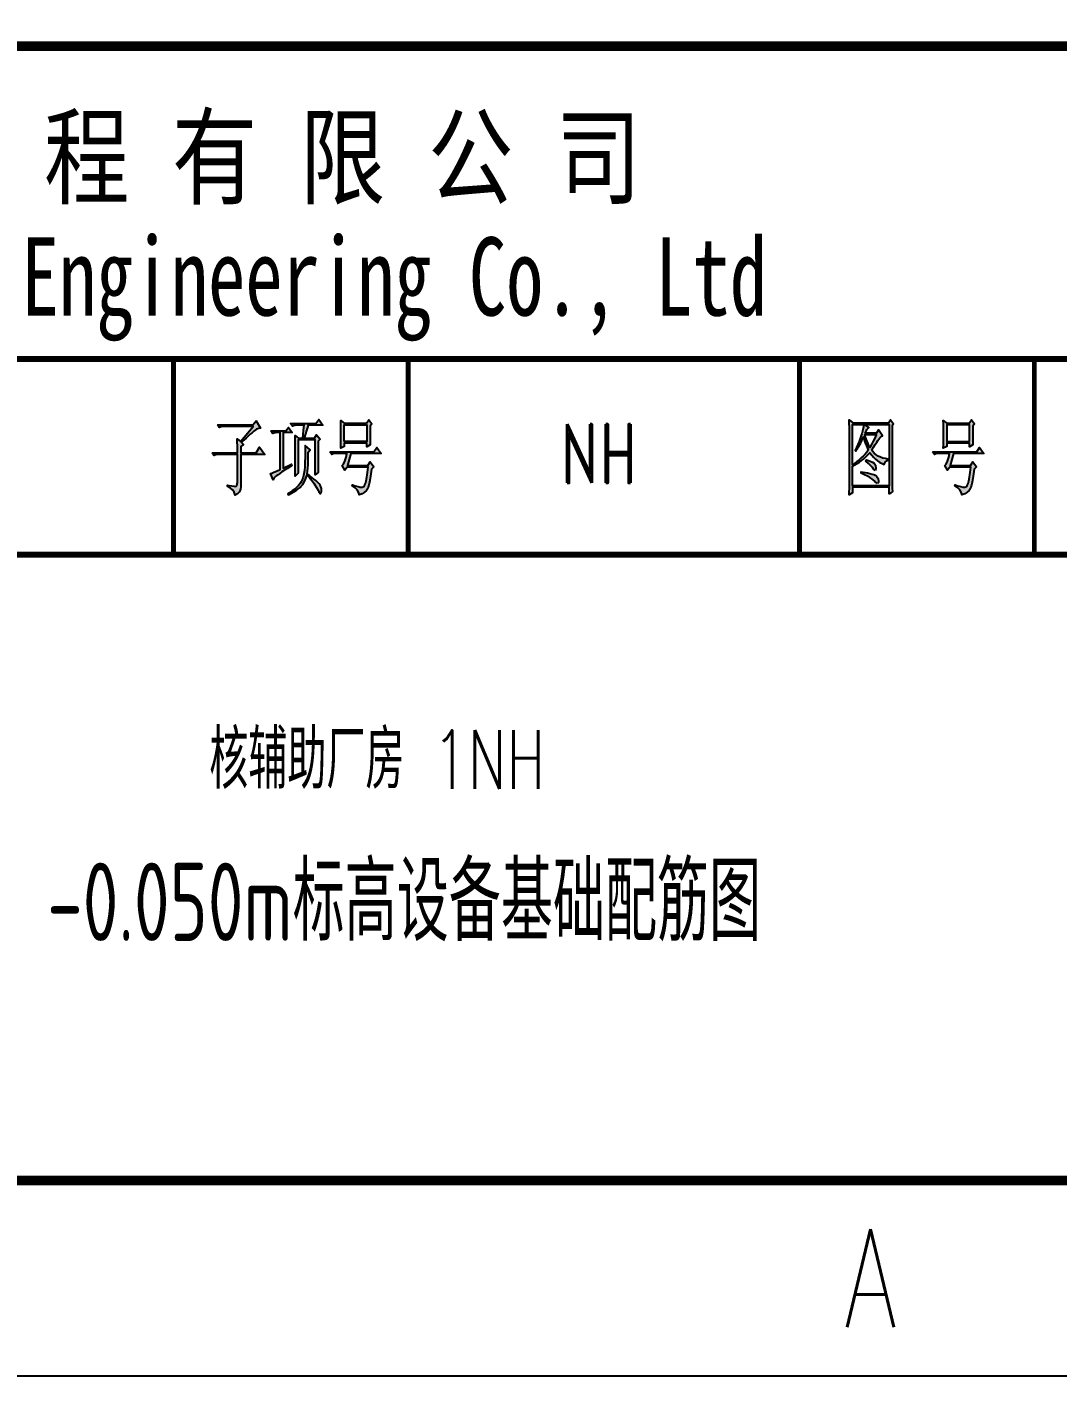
# Model space of a CAD drawing. Extents: x -383207 to 558143, y -95136 to 11777.
# Drawn here: x 244258 to 246891, y -93974 to -90524 of the extents above; entities that cross this region are included whole.
import ezdxf
from ezdxf.enums import TextEntityAlignment as Align

# ---------------------------------------------------------------- set-up
doc = ezdxf.new("R2010")
doc.units = 0
doc.linetypes.add('CONTINOUS', pattern=[0])
doc.layers.get('0').update_dxf_attribs({"linetype": 'CONTINUOUS'})
for name, color, linetype in [('1', 7, 'CONTINUOUS'), ('DIM', 3, 'CONTINUOUS'), ('TK', 4, 'CONTINUOUS'), ('图框', 4, 'CONTINOUS')]:
    doc.layers.add(name, color=color, linetype=linetype)
doc.styles.add('HZ', font='TXT.shx', dxfattribs={"width": 0.7, "bigfont": 'hz.shx'})
doc.styles.add('RH', font='romans.shx', dxfattribs={"width": 0.7, "bigfont": 'hz.shx'})
doc.styles.add('romand', font='romand.shx', dxfattribs={"width": 0.7, "height": 200, "bigfont": 'OCHINESE.shx'})
doc.styles.add('TSSD_Dimension', font='Tssdeng.shx', dxfattribs={"width": 0.7, "bigfont": 'tssdchn.shx'})
doc.styles.add('宋体', font='', dxfattribs={"width": 0.7})
doc.styles.get('宋体').set_extended_font_data('SimSun')

# ---------------------------------------------------------------- blocks, each defined once
blk = doc.blocks.new('tk')
at = {"color": 4}
for p, q in [((719081, -99198.6), (678781, -99198.6)), ((719581, -99698.6), (677531, -99698.6))]:
    blk.add_line(p, q, dxfattribs=at)
at = {"color": 4, "style": 'HZ', "width": 0.7}
blk.add_text('A', height=250, dxfattribs=at).set_placement((716562.2, -99573.6), align=Align.CENTER)

msp = doc.modelspace()

# ---------------------------------------------------------------- hatches: boundary and pattern name
at = {"layer": '1'}
h = msp.add_hatch(color=2, dxfattribs=at)
h.paths.add_polyline_path([(244805.2, -91699.2), (244805.2, -91617.1), (244866.4, -91617.1), (244852.9, -91598.9), (244843.7, -91613.1), (244805.2, -91613.1), (244805.2, -91597.2), (244811.6, -91592.2), (244806.4, -91587.2), (244812.6, -91581.1), (244818.3, -91575.6), (244823.7, -91570.4), (244828.7, -91565.9), (244833.5, -91561.9), (244837.7, -91558.1), (244845.1, -91553.1), (244851, -91550.7), (244855.3, -91550.5), (244843.7, -91531.3), (244835.4, -91541.5), (244745.7, -91541.5), (244750.5, -91548.1), (244756.2, -91546.2), (244762.1, -91545.5), (244836.1, -91545.5), (244804.1, -91584.6), (244795.8, -91577.3), (244796.5, -91603.6), (244796.5, -91613.1), (244732.2, -91613.1), (244736.9, -91619.7), (244742.9, -91617.8), (244748.6, -91617.1), (244796.5, -91617.1), (244796.5, -91688), (244795, -91696.8), (244791.7, -91698.9), (244787.7, -91698.5), (244782, -91697.8), (244774.4, -91696.3), (244770.9, -91695.6), (244770.9, -91699.7), (244778.2, -91703.7), (244783.9, -91708.2), (244787.7, -91713.4), (244789.8, -91718.9), (244790.1, -91721.5), (244796.5, -91717.7), (244801.2, -91712.7), (244804.1, -91706.5)])
h.paths.add_polyline_path([(244951.6, -91579.6), (244994.5, -91579.6), (244994.5, -91669.8), (245002.8, -91663.1), (245002.6, -91653.9), (245002.1, -91636.3), (245002.1, -91583), (245007.5, -91578), (244998.1, -91567.3), (244992.8, -91575.6), (244966.5, -91575.6), (244969.8, -91564.7), (244972.7, -91555.7), (244975.1, -91548.3), (244977, -91542.6), (244977.2, -91542.2), (245014.4, -91542.2), (245004, -91527.9), (244996.4, -91538.1), (244932.1, -91538.1), (244936.9, -91544.8), (244942.8, -91542.9), (244948.5, -91542.2), (244966.5, -91542.2), (244966, -91548.3), (244965.3, -91556.4), (244964.1, -91566.4), (244963.2, -91575.6), (244952.1, -91575.6), (244943.3, -91569), (244943.5, -91577.3), (244943.8, -91585.8), (244943.8, -91603.6), (244944, -91612.8), (244944, -91632.1), (244943.8, -91641.8), (244943.8, -91650.8), (244943.5, -91659.3), (244943.5, -91667.4), (244943.3, -91673.1), (244951.6, -91665.5)])
h.paths.add_polyline_path([(244923.8, -91652.9), (244932.6, -91647.2), (244935.2, -91645.6), (244934, -91642.3), (244912.9, -91652.2), (244912.9, -91561.4), (244936.4, -91561.4), (244926.9, -91548.1), (244920, -91557.1), (244882.1, -91557.1), (244886.8, -91563.8), (244892.5, -91561.9), (244898.5, -91561.4), (244905.3, -91561.4), (244905.3, -91655.5), (244896.3, -91659.8), (244889.4, -91662.9), (244884.2, -91665), (244880.9, -91666.2), (244880.4, -91666.4), (244887.3, -91682.1), (244890.4, -91676.9), (244894.4, -91673.1), (244896.6, -91671.4), (244899.9, -91669.1), (244904.1, -91666), (244909.6, -91662.2), (244916.2, -91657.9)])
h.paths.add_polyline_path([(244973.2, -91672.1), (244974.1, -91666.9), (244975.1, -91660.3), (244975.8, -91652.7), (244976.5, -91643.7), (244976.7, -91633.7), (244977, -91622.8), (244977.2, -91611.4), (244982.4, -91605.5), (244968.9, -91594.6), (244969.1, -91604.1), (244969.1, -91622.1), (244968.7, -91639.6), (244968.4, -91647.9), (244967.5, -91658.1), (244965.8, -91667.2), (244963.9, -91675.2), (244961.3, -91682.3), (244959.2, -91687.3), (244956.1, -91691.8), (244952.5, -91696.3), (244948, -91701.1), (244942.6, -91705.8), (244936.4, -91710.6), (244929.5, -91715.3), (244925.3, -91718.1), (244926.9, -91720.5), (244934.3, -91716.7), (244940.7, -91712.9), (244946.4, -91709.1), (244951.6, -91705.6), (244956.1, -91701.8), (244958.5, -91699.7), (244963.2, -91694.2), (244967, -91687.8), (244970.3, -91680.4)])
h.paths.add_polyline_path([(244996.4, -91684.2), (244990.5, -91679.3), (244983.1, -91673.3), (244977.7, -91668.8), (244976.5, -91671.4), (244982.2, -91678.8), (244987.2, -91685.2), (244991.2, -91690.6), (244994, -91694.7), (244998.3, -91701.5), (245002.1, -91708.4), (245004.5, -91712.9), (245008.3, -91718.1), (245010.9, -91713.2), (245011.1, -91704.6), (245008.5, -91697.3), (245007.5, -91695.6), (245004.9, -91692.5), (245001.4, -91688.7)])
h.paths.add_polyline_path([(245135.1, -91573), (245135.1, -91544.8), (245139.7, -91538.9), (245131.6, -91528.9), (245126.4, -91537.2), (245068.7, -91537.2), (245060, -91530.5), (245060.2, -91539.1), (245060.4, -91547.9), (245060.4, -91583.9), (245060.2, -91592.7), (245060, -91601), (245060, -91601.5), (245068.7, -91597.2), (245068.7, -91588.9), (245126.8, -91588.9), (245126.8, -91598.1), (245135.6, -91592.9), (245135.4, -91588.2), (245135.4, -91581.5)])
h.paths.add_polyline_path([(245068.7, -91541.5), (245126.8, -91541.5), (245126.8, -91584.6), (245068.7, -91584.6)], flags=16)
h.paths.add_polyline_path([(245085.6, -91614.7), (245163.1, -91614.7), (245152.5, -91599.8), (245145.1, -91610.5), (245032.5, -91610.5), (245037.2, -91617.1), (245042.4, -91614.7), (245075.6, -91614.7), (245073.7, -91624.2), (245071.8, -91632.3), (245070.9, -91634.7), (245067.1, -91642), (245064, -91645.6), (245070.9, -91657.2), (245076.3, -91649.6), (245129.9, -91649.6), (245128.3, -91663.6), (245126.6, -91675.2), (245124.9, -91684.5), (245123.1, -91691.8), (245121.2, -91696.6), (245119.3, -91699.4), (245118.8, -91699.7), (245115.2, -91700.8), (245110.2, -91700.8), (245104.3, -91699.7), (245096.7, -91697.3), (245090.3, -91694.7), (245089.6, -91698), (245096.7, -91703), (245102.2, -91708.2), (245105.7, -91713.6), (245107.6, -91719.3), (245107.6, -91720.5), (245114.7, -91717.7), (245120, -91714.8), (245121.2, -91713.9), (245125.9, -91709.4), (245129.2, -91704.6), (245130.6, -91701.3), (245132.1, -91695.9), (245133.7, -91688.5), (245135.4, -91678.8), (245137, -91667.2), (245138.7, -91654.6), (245144.4, -91648.9), (245135.6, -91636.3), (245129.2, -91645.6), (245077.3, -91645.6)])
h = msp.add_hatch(color=2, dxfattribs=at)
h.paths.add_polyline_path([(246469.5, -91685.9), (246469.5, -91543.8), (246473, -91538.9), (246465, -91528.9), (246460.2, -91536.5), (246368.7, -91536.5), (246359.4, -91528.9), (246359.6, -91538.4), (246359.9, -91547.4), (246359.9, -91704.4), (246359.6, -91713.2), (246359.4, -91720.5), (246368.2, -91715.5), (246368.2, -91701.3), (246461.4, -91701.3), (246461.4, -91718.9), (246470.2, -91712.2), (246469.7, -91703.9), (246469.7, -91695.1)])
h.paths.add_polyline_path([(246368.2, -91647.2), (246374.1, -91644.2), (246379.8, -91640.8), (246385.5, -91637.3), (246391, -91633.2), (246396.2, -91629), (246401.4, -91624.2), (246406.6, -91619.3), (246411.6, -91614), (246412.3, -91613.1), (246417, -91619), (246421.8, -91624.5), (246426.8, -91629.4), (246432, -91633.7), (246437.4, -91637.5), (246443.4, -91640.6), (246448.6, -91643), (246451.2, -91637.3), (246456.7, -91633.2), (246459, -91632.3), (246459, -91629), (246451.9, -91628), (246445.5, -91626.6), (246439.3, -91624.5), (246433.6, -91621.6), (246428.4, -91618.3), (246423.7, -91614), (246419.2, -91609.3), (246417, -91606.4), (246422, -91598.9), (246426.3, -91592), (246430.1, -91585.8), (246432.7, -91581.3), (246437.4, -91574.9), (246442.4, -91570.6), (246444.6, -91569.7), (246434.6, -91554.7), (246429.4, -91563), (246400.2, -91563), (246403.5, -91555.7), (246404.7, -91553.8), (246409.5, -91548.8), (246398.3, -91540.5), (246461.4, -91540.5), (246461.4, -91697.3), (246368.2, -91697.3)], flags=16)
h.paths.add_polyline_path([(246390.2, -91665.5), (246390.2, -91662.2), (246405.9, -91664.5), (246412.5, -91666), (246418, -91667.4), (246422.7, -91668.8), (246426.3, -91670.5), (246429.6, -91673.1), (246433.6, -91679), (246434.6, -91686.4), (246434.1, -91689.2), (246431.5, -91691.8), (246426.3, -91687.3), (246425.3, -91685.9), (246422, -91682.8), (246417.5, -91679.5), (246412.1, -91676.2), (246405.9, -91672.6), (246398.5, -91669.1)], flags=0)
h.paths.add_polyline_path([(246368.2, -91643.9), (246368.2, -91540.5), (246397.1, -91540.5), (246396.4, -91546.7), (246394.5, -91554.7), (246391.7, -91564.5), (246390.2, -91569), (246387.6, -91576.8), (246384.6, -91584.6), (246381.5, -91592.2), (246378.1, -91599.8), (246374.6, -91607.2), (246376.3, -91608.8), (246380.3, -91602.6), (246384.3, -91596), (246388.1, -91589.1), (246391.9, -91581.8), (246395.2, -91574.2), (246396.2, -91572.3), (246398.1, -91579.9), (246400.7, -91587.7), (246403.8, -91595.5), (246407.1, -91603.6), (246408.3, -91606.4), (246404.5, -91611.4), (246400.2, -91616.4), (246395.5, -91621.4), (246390.5, -91626.4), (246385, -91631.1), (246379.3, -91635.6), (246373.2, -91640.4)], flags=16)
h.paths.add_polyline_path([(246401.9, -91634.7), (246402.6, -91631.3), (246405.9, -91632.3), (246413, -91634.9), (246418.7, -91637.3), (246423, -91639.6), (246427, -91644.9), (246427.5, -91652.9), (246425.6, -91658.4), (246421.8, -91654.6), (246418.7, -91650.8), (246414.4, -91646.1), (246408.7, -91640.8)], flags=0)
h.paths.add_polyline_path([(246412.3, -91599.8), (246409.2, -91594.3), (246405.9, -91587.7), (246402.8, -91579.9), (246399.5, -91570.6), (246398.3, -91567.3), (246429.4, -91567.3), (246425.8, -91575.6), (246422, -91583.2), (246418.5, -91590.1), (246414.7, -91596.5)], flags=16)
h.paths.add_polyline_path([(246675.3, -91573), (246675.3, -91544.8), (246679.8, -91538.9), (246671.8, -91528.9), (246666.5, -91537.2), (246608.9, -91537.2), (246600.1, -91530.5), (246600.4, -91539.1), (246600.6, -91547.9), (246600.6, -91583.9), (246600.4, -91592.7), (246600.1, -91601), (246600.1, -91601.5), (246608.9, -91597.2), (246608.9, -91588.9), (246667, -91588.9), (246667, -91598.1), (246675.8, -91592.9), (246675.6, -91588.2), (246675.6, -91581.5)])
h.paths.add_polyline_path([(246608.9, -91541.5), (246667, -91541.5), (246667, -91584.6), (246608.9, -91584.6)], flags=16)
h.paths.add_polyline_path([(246625.8, -91614.7), (246703.3, -91614.7), (246692.9, -91599.8), (246685.3, -91610.5), (246572.6, -91610.5), (246577.4, -91617.1), (246582.6, -91614.7), (246615.8, -91614.7), (246613.9, -91624.2), (246612, -91632.3), (246611, -91634.7), (246607.3, -91642), (246604.2, -91645.6), (246611, -91657.2), (246616.5, -91649.6), (246670.1, -91649.6), (246668.4, -91663.6), (246666.8, -91675.2), (246665.1, -91684.5), (246663.2, -91691.8), (246661.3, -91696.6), (246659.4, -91699.5), (246655.4, -91700.8), (246650.4, -91700.8), (246644.5, -91699.7), (246636.9, -91697.3), (246630.5, -91694.7), (246629.8, -91698), (246636.9, -91703), (246642.4, -91708.2), (246645.9, -91713.6), (246647.8, -91719.3), (246647.8, -91720.5), (246654.9, -91717.7), (246660.1, -91714.8), (246661.3, -91713.9), (246666.1, -91709.4), (246669.4, -91704.6), (246670.8, -91701.3), (246672.2, -91695.9), (246673.9, -91688.5), (246675.6, -91678.8), (246677.2, -91667.2), (246678.9, -91654.6), (246684.6, -91648.9), (246675.8, -91636.3), (246669.4, -91645.6), (246617.7, -91645.6)])

# ---------------------------------------------------------------- linework, layer by layer
msp.add_lwpolyline([(207382.7, -64273.5), (249432.7, -64273.5), (249432.7, -93973.5), (207382.7, -93973.5)], close=True)
at = {"layer": '1', "color": 2}
msp.add_line((248932.7, -93473.5), (239932.3, -93473.5), dxfattribs=at)
msp.add_line((248932.7, -93473.5), (239932.3, -93473.5), dxfattribs=at)
at = {"layer": '1', "color": 2, "const_width": 25}
for points in [[(239932.3, -93473.5), (248932.7, -93473.5), (248932.7, -86885.1), (239932.3, -86885.1)], [(239932.3, -90573.4), (248932.7, -90573.4), (248932.7, -93473.5), (239932.3, -93473.5)]]:
    msp.add_lwpolyline(points, close=True, dxfattribs=at)
at = {"layer": '1', "color": 2}
for points, const_width in [([(239932.3, -91373.4), (248932.7, -91373.4)], 15), ([(244632.5, -91373.4), (244632.5, -91873.5)], 12.5), ([(245232.5, -91373.4), (245232.5, -91873.5)], 12.5), ([(246232.6, -91373.4), (246232.6, -91873.5)], 12.5), ([(246832.6, -91373.4), (246832.6, -91873.5)], 12.5), ([(243032.4, -91873.5), (248932.7, -91873.5)], 15)]:
    msp.add_lwpolyline(points, dxfattribs=dict(at, const_width=const_width))
for points in [[(244837.7, -91558.1), (244833.5, -91561.9), (244828.7, -91565.9), (244823.7, -91570.4), (244818.3, -91575.6), (244812.6, -91581.1), (244806.4, -91587.2), (244811.6, -91592.2), (244805.2, -91597.2), (244805.2, -91613.1), (244843.7, -91613.1), (244852.9, -91598.9), (244866.4, -91617.1), (244805.2, -91617.1), (244805.2, -91699.2), (244804.1, -91706.5), (244801.2, -91712.7), (244796.5, -91717.7), (244790.1, -91721.5), (244789.8, -91718.9), (244787.7, -91713.4), (244783.9, -91708.2), (244778.2, -91703.7), (244770.9, -91699.7), (244770.9, -91695.6), (244774.4, -91696.3), (244782, -91697.8), (244787.7, -91698.5), (244791.7, -91698.9), (244795, -91696.8), (244796.5, -91688), (244796.5, -91617.1), (244748.6, -91617.1), (244742.9, -91617.8), (244736.9, -91619.7), (244732.2, -91613.1), (244796.5, -91613.1), (244796.5, -91603.6), (244795.8, -91577.3), (244804.1, -91584.6), (244836.1, -91545.5), (244762.1, -91545.5), (244756.2, -91546.2), (244750.5, -91548.1), (244745.7, -91541.5), (244835.4, -91541.5), (244843.7, -91531.3), (244855.3, -91550.5), (244851, -91550.7), (244845.1, -91553.1)], [(244943.5, -91659.3), (244943.8, -91650.8), (244943.8, -91641.8), (244944, -91632.1), (244944, -91612.8), (244943.8, -91603.6), (244943.8, -91585.8), (244943.5, -91577.3), (244943.3, -91569), (244952.1, -91575.6), (244963.2, -91575.6), (244964.1, -91566.4), (244965.3, -91556.4), (244966, -91548.3), (244966.5, -91542.2), (244948.5, -91542.2), (244942.8, -91542.9), (244936.9, -91544.8), (244932.1, -91538.1), (244996.4, -91538.1), (245004, -91527.9), (245014.4, -91542.2), (244977.2, -91542.2), (244977, -91542.6), (244975.1, -91548.3), (244972.7, -91555.7), (244969.8, -91564.7), (244966.5, -91575.6), (244992.8, -91575.6), (244998.1, -91567.3), (245007.5, -91578), (245002.1, -91583), (245002.1, -91636.3), (245002.6, -91653.9), (245002.8, -91663.1), (244994.5, -91669.8), (244994.5, -91579.6), (244951.6, -91579.6), (244951.6, -91665.5), (244943.3, -91673.1), (244943.5, -91667.4)], [(245126.4, -91537.2), (245131.6, -91528.9), (245139.7, -91538.9), (245135.1, -91544.8), (245135.1, -91573), (245135.4, -91581.5), (245135.4, -91588.2), (245135.6, -91592.9), (245126.8, -91598.1), (245126.8, -91588.9), (245068.7, -91588.9), (245068.7, -91597.2), (245060, -91601.5), (245060, -91601), (245060.2, -91592.7), (245060.4, -91583.9), (245060.4, -91547.9), (245060.2, -91539.1), (245060, -91530.5), (245068.7, -91537.2)], [(246461.4, -91718.9), (246461.4, -91701.3), (246368.2, -91701.3), (246368.2, -91715.5), (246359.4, -91720.5), (246359.6, -91713.2), (246359.9, -91704.4), (246359.9, -91547.4), (246359.6, -91538.4), (246359.4, -91528.9), (246368.7, -91536.5), (246460.2, -91536.5), (246465, -91528.9), (246473, -91538.9), (246469.5, -91543.8), (246469.5, -91685.9), (246469.7, -91695.1), (246469.7, -91703.9), (246470.2, -91712.2)], [(246666.5, -91537.2), (246671.8, -91528.9), (246679.8, -91538.9), (246675.3, -91544.8), (246675.3, -91573), (246675.6, -91581.5), (246675.6, -91588.2), (246675.8, -91592.9), (246667, -91598.1), (246667, -91588.9), (246608.9, -91588.9), (246608.9, -91597.2), (246600.1, -91601.5), (246600.1, -91601), (246600.4, -91592.7), (246600.6, -91583.9), (246600.6, -91547.9), (246600.4, -91539.1), (246600.1, -91530.5), (246608.9, -91537.2)], [(244894.4, -91673.1), (244890.4, -91676.9), (244887.3, -91682.1), (244880.4, -91666.4), (244880.9, -91666.2), (244884.2, -91665), (244889.4, -91662.9), (244896.3, -91659.8), (244905.3, -91655.5), (244905.3, -91561.4), (244898.5, -91561.4), (244892.5, -91561.9), (244886.8, -91563.8), (244882.1, -91557.1), (244920, -91557.1), (244926.9, -91548.1), (244936.4, -91561.4), (244912.9, -91561.4), (244912.9, -91652.2), (244934, -91642.3), (244935.2, -91645.6), (244932.6, -91647.2), (244923.8, -91652.9), (244916.2, -91657.9), (244909.6, -91662.2), (244904.1, -91666), (244899.9, -91669.1), (244896.6, -91671.4)], [(245068.7, -91584.6), (245068.7, -91541.5), (245126.8, -91541.5), (245126.8, -91584.6)], [(246432, -91633.7), (246437.4, -91637.5), (246443.4, -91640.6), (246448.6, -91643), (246451.2, -91637.3), (246456.7, -91633.2), (246459, -91632.3), (246459, -91629), (246451.9, -91628), (246445.5, -91626.6), (246439.3, -91624.5), (246433.6, -91621.6), (246428.4, -91618.3), (246423.7, -91614), (246419.2, -91609.3), (246417, -91606.4), (246422, -91598.9), (246426.3, -91592), (246430.1, -91585.8), (246432.7, -91581.3), (246437.4, -91574.9), (246442.4, -91570.6), (246444.6, -91569.7), (246434.6, -91554.7), (246429.4, -91563), (246400.2, -91563), (246403.5, -91555.7), (246404.7, -91553.8), (246409.5, -91548.8), (246398.3, -91540.5), (246461.4, -91540.5), (246461.4, -91697.3), (246368.2, -91697.3), (246368.2, -91647.2), (246374.1, -91644.2), (246379.8, -91640.8), (246385.5, -91637.3), (246391, -91633.2), (246396.2, -91629), (246401.4, -91624.2), (246406.6, -91619.3), (246411.6, -91614), (246412.3, -91613.1), (246417, -91619), (246421.8, -91624.5), (246426.8, -91629.4)], [(246398.1, -91579.9), (246400.7, -91587.7), (246403.8, -91595.5), (246407.1, -91603.6), (246408.3, -91606.4), (246404.5, -91611.4), (246400.2, -91616.4), (246395.5, -91621.4), (246390.5, -91626.4), (246385, -91631.1), (246379.3, -91635.6), (246373.2, -91640.4), (246368.2, -91643.9), (246368.2, -91540.5), (246397.1, -91540.5), (246396.4, -91546.7), (246394.5, -91554.7), (246391.7, -91564.5), (246390.2, -91569), (246387.6, -91576.8), (246384.6, -91584.6), (246381.5, -91592.2), (246378.1, -91599.8), (246374.6, -91607.2), (246376.3, -91608.8), (246380.3, -91602.6), (246384.3, -91596), (246388.1, -91589.1), (246391.9, -91581.8), (246395.2, -91574.2), (246396.2, -91572.3)], [(246414.7, -91596.5), (246418.5, -91590.1), (246422, -91583.2), (246425.8, -91575.6), (246429.4, -91567.3), (246398.3, -91567.3), (246399.5, -91570.6), (246402.8, -91579.9), (246405.9, -91587.7), (246409.2, -91594.3), (246412.3, -91599.8)], [(246667, -91584.6), (246667, -91541.5), (246608.9, -91541.5), (246608.9, -91584.6)], [(244958.5, -91699.7), (244963.2, -91694.2), (244967, -91687.8), (244970.3, -91680.4), (244973.2, -91672.1), (244974.1, -91666.9), (244975.1, -91660.3), (244975.8, -91652.7), (244976.5, -91643.7), (244976.7, -91633.7), (244977, -91622.8), (244977.2, -91611.4), (244982.4, -91605.5), (244968.9, -91594.6), (244969.1, -91604.1), (244969.1, -91622.1), (244968.7, -91639.6), (244968.4, -91647.9), (244967.5, -91658.1), (244965.8, -91667.2), (244963.9, -91675.2), (244961.3, -91682.3), (244959.2, -91687.3), (244956.1, -91691.8), (244952.5, -91696.3), (244948, -91701.1), (244942.6, -91705.8), (244936.4, -91710.6), (244929.5, -91715.3), (244925.3, -91718.1), (244926.9, -91720.5), (244934.3, -91716.7), (244940.7, -91712.9), (244946.4, -91709.1), (244951.6, -91705.6), (244956.1, -91701.8)], [(245032.5, -91610.5), (245145.1, -91610.5), (245152.5, -91599.8), (245163.1, -91614.7), (245085.6, -91614.7), (245077.3, -91645.6), (245129.2, -91645.6), (245135.6, -91636.3), (245144.4, -91648.9), (245138.7, -91654.6), (245137, -91667.2), (245135.4, -91678.8), (245133.7, -91688.5), (245132.1, -91695.9), (245130.6, -91701.3), (245129.2, -91704.6), (245125.9, -91709.4), (245121.2, -91713.9), (245120, -91714.8), (245114.7, -91717.7), (245107.6, -91720.5), (245107.6, -91719.3), (245105.7, -91713.6), (245102.2, -91708.2), (245096.7, -91703), (245089.6, -91698), (245090.3, -91694.7), (245096.7, -91697.3), (245104.3, -91699.7), (245110.2, -91700.8), (245115.2, -91700.8), (245118.8, -91699.7), (245119.3, -91699.4), (245121.2, -91696.6), (245123.1, -91691.8), (245124.9, -91684.5), (245126.6, -91675.2), (245128.3, -91663.6), (245129.9, -91649.6), (245076.3, -91649.6), (245070.9, -91657.2), (245064, -91645.6), (245067.1, -91642), (245070.9, -91634.7), (245071.8, -91632.3), (245073.7, -91624.2), (245075.6, -91614.7), (245042.4, -91614.7), (245037.2, -91617.1)], [(246572.6, -91610.5), (246685.3, -91610.5), (246692.9, -91599.8), (246703.3, -91614.7), (246625.8, -91614.7), (246617.7, -91645.6), (246669.4, -91645.6), (246675.8, -91636.3), (246684.6, -91648.9), (246678.9, -91654.6), (246677.2, -91667.2), (246675.6, -91678.8), (246673.9, -91688.5), (246672.2, -91695.9), (246670.8, -91701.3), (246669.4, -91704.6), (246666.1, -91709.4), (246661.3, -91713.9), (246660.1, -91714.8), (246654.9, -91717.7), (246647.8, -91720.5), (246647.8, -91719.3), (246645.9, -91713.6), (246642.4, -91708.2), (246636.9, -91703), (246629.8, -91698), (246630.5, -91694.7), (246636.9, -91697.3), (246644.5, -91699.7), (246650.4, -91700.8), (246655.4, -91700.8), (246659, -91699.7), (246659.4, -91699.4), (246661.3, -91696.6), (246663.2, -91691.8), (246665.1, -91684.5), (246666.8, -91675.2), (246668.4, -91663.6), (246670.1, -91649.6), (246616.5, -91649.6), (246611, -91657.2), (246604.2, -91645.6), (246607.3, -91642), (246611, -91634.7), (246612, -91632.3), (246613.9, -91624.2), (246615.8, -91614.7), (246582.6, -91614.7), (246577.4, -91617.1)], [(246425.6, -91658.4), (246421.8, -91654.6), (246418.7, -91650.8), (246414.4, -91646.1), (246408.7, -91640.8), (246401.9, -91634.7), (246402.6, -91631.3), (246405.9, -91632.3), (246413, -91634.9), (246418.7, -91637.3), (246423, -91639.6), (246427, -91644.9), (246427.5, -91652.9)], [(244987.2, -91685.2), (244991.2, -91690.6), (244994, -91694.7), (244998.3, -91701.5), (245002.1, -91708.4), (245004.5, -91712.9), (245008.3, -91718.1), (245010.9, -91713.2), (245010.9, -91712.9), (245011.1, -91704.6), (245008.5, -91697.3), (245007.5, -91695.6), (245004.9, -91692.5), (245001.4, -91688.7), (244996.4, -91684.2), (244990.5, -91679.3), (244983.1, -91673.3), (244977.7, -91668.8), (244976.5, -91671.4), (244982.2, -91678.8)], [(246431.5, -91691.8), (246426.3, -91687.3), (246425.3, -91685.9), (246422, -91682.8), (246417.5, -91679.5), (246412.1, -91676.2), (246405.9, -91672.6), (246398.5, -91669.1), (246390.2, -91665.5), (246390.2, -91662.2), (246405.9, -91664.5), (246412.5, -91666), (246418, -91667.4), (246422.7, -91668.8), (246426.3, -91670.5), (246429.6, -91673.1), (246433.6, -91679), (246434.6, -91686.4), (246434.1, -91689.2)]]:
    msp.add_lwpolyline(points, close=True, dxfattribs=at)
at = {"layer": '图框', "color": 2}
msp.add_line((248932.7, -93473.5), (239932.3, -93473.5), dxfattribs=at)

# ---------------------------------------------------------------- block references
at = {"layer": 'DIM'}
msp.add_blockref('tk', (-470148.2, 5725.1), dxfattribs=at)

# ---------------------------------------------------------------- texts
at = {"layer": '1', "color": 2, "style": '宋体'}
for s, width, p in [('中 国 核 电 工 程 有 限 公 司', 0.8, (242666.2, -90956.9)), ('China Nuclear Power Engineering Co., Ltd', 0.7, (242339.8, -91262.2))]:
    msp.add_text(s, height=200.01, dxfattribs=dict(at, width=width)).set_placement(p)
at = {"layer": 'TK', "color": 2, "style": 'romand', "width": 0.7}
msp.add_text('NH', height=150.01, dxfattribs=at).set_placement((245620.8, -91690.2))
at = {"layer": 'TK', "color": 1, "width": 0.7}
for s, height, style, p in [('核辅助厂房 1NH ', 150.01, 'RH', (244724.2, -92472.3)), ('-0.050m标高设备基础配筋图', 200.01, 'TSSD_Dimension', (244309.8, -92861.1))]:
    msp.add_text(s, height=height, dxfattribs=dict(at, style=style)).set_placement(p)

doc.saveas('drawing.dxf')
